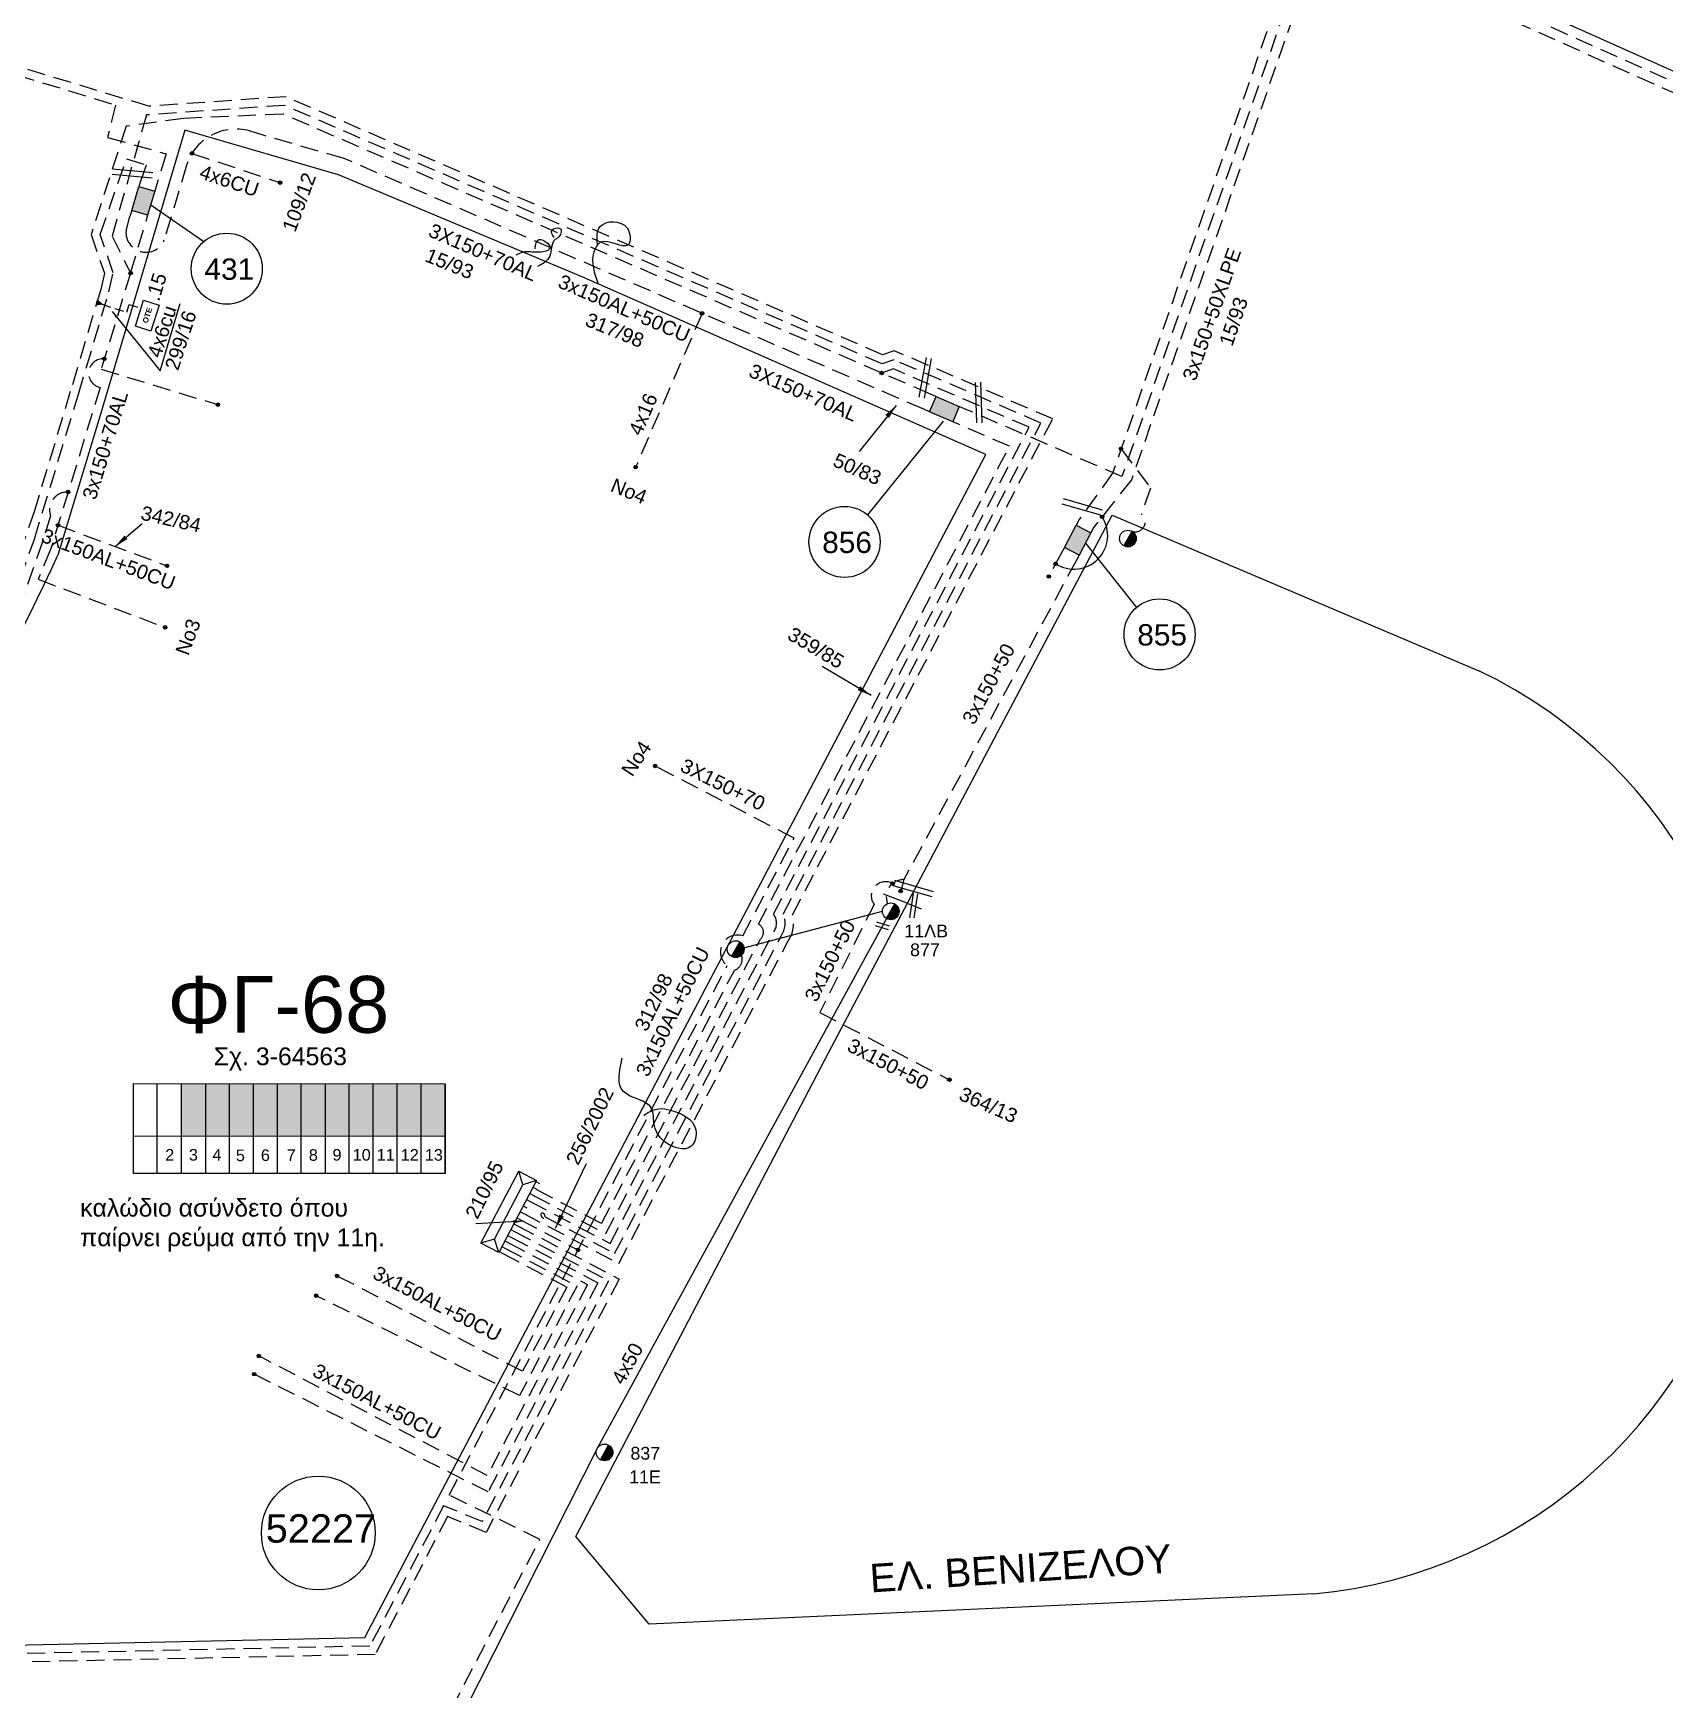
# Model space of a CAD drawing. Header units: millimetres. Extents: x -2591 to -1162, y 241 to 765.
# Drawn here: x -1579.4 to -1464.6, y 496 to 612.6 of the extents above; entities that cross this region are included whole.
import ezdxf
from ezdxf.enums import TextEntityAlignment as Align
from ezdxf.lldxf.tags import DXFTag

# ---------------------------------------------------------------- set-up
doc = ezdxf.new("R2010")
doc.units = ezdxf.units.MM
doc.linetypes.add('DASHED', pattern=[19.05, 12.7, -6.35])
for name, color, linetype in [('3x150+50', 7, 'Continuous'), ('3x150+50 XLPE', 7, 'SYN_LINE'), ('3x150+70', 7, 'Continuous'), ('3X150+70AL', 7, 'Continuous'), ('3x150AL+50CU', 7, 'Continuous'), ('4x16', 7, 'Continuous'), ('4x50', 7, 'Continuous'), ('4x6CU', 7, 'Continuous'), ('Link Box 4 Διευθύνσεων', 7, 'Continuous'), ('Pillar OTE', 7, 'Continuous'), ('TEXT ΚΑΛΩΔΙΩΝ', 7, 'Continuous'), ('Άγνωστα', 7, 'Continuous'), ('ΑΓΝΩΣΤΟ ΕΝΑΕΡΙΟ ΚΑΛΩΔΙΟ', 7, 'Continuous'), ('ΑΓΝΩΣΤΟ ΥΠΟΓΕΙΟ ΚΑΛΩΔΙΟ', 7, 'DASHED'), ('Επιγραφές - Σχήματα', 7, 'Continuous'), ('Καλώδια ΧΤ   3x150+70AL', 7, 'DASHED'), ('Καλώδια ΧΤ   3x150AL+50CU', 7, 'DASHED'), ('Μηχανική τομή', 7, 'Continuous'), ('Στύλος ΦΜ', 7, 'Continuous'), ('Στύλος ΦΜ @ 1', 7, 'Continuous'), ('Συνδέσεις', 7, 'Continuous'), ('Συνεστραμμένα ΧΤ   3x70+54.6+25 AL', 7, 'SYN_LINE'), ('Τομή', 7, 'Continuous'), ('ΥΠΟΒΑΘΡΟ ΔΕΗ', 7, 'Continuous'), ('Υποσταθμός πόλεως', 7, 'Continuous'), ('Υπόβαθρο ΔΕΗ', 7, 'Continuous'), ('Υπόγεια Καλώδια Δικτύου ΧΤ   .15', 7, 'DASHED'), ('Υπόγεια καλώδια Παροχών ΧΤ   4x6', 7, 'DASHED'), ('ΦΥΣΙΚΟ ΑΕΡΙΟ', 7, 'NATURAL_GAS_SUPPLY')]:
    doc.layers.add(name, color=color, linetype=linetype)
doc.styles.add('arial', font='arial.ttf')
doc.styles.get("Standard").update_dxf_attribs({"font": 'arial.ttf'})
tags = doc.linetypes.add('NATURAL_GAS_SUPPLY', pattern='A,12.7,-5.08,["ΦΑ",Standard,S=2.54,R=0,X=-2.54,Y=-1.27],-5.08', length=22.86).pattern_tags.tags
tags[6] = DXFTag(74, 10)
doc.linetypes.add('SYN_LINE', pattern='A,0.5,-0.0001,["/\\/\\/\\/",Standard,S=0.1,R=0,X=0,Y=-0.05],-0.25', length=0.7501)
doc.dimstyles.new('ISO-25', dxfattribs={"dimtxt": 2.5, "dimasz": 2.5, "dimexe": 1.25, "dimexo": 0.625, "dimtad": 1, "dimtxsty": 'Standard', "dimcen": 2.5, "dimadec": 0, "dimazin": 0, "dimtfac": 1, "dimtmove": 0, "dimatfit": 3, "dimfxl": 1, "dimarcsym": 0})

# ---------------------------------------------------------------- blocks, each defined once
blk = doc.blocks.new('ΥΠΑΡΧΩΝ ΤΣΙΜΕΝΤΕΝΙΟΣ ΣΤΥΛΟΣ')
at = {"layer": 'Στύλος ΦΜ'}
blk.add_hatch(color=256, dxfattribs=at).paths.add_polyline_path([(-1.29, -2.28, 0.574793), (2.62, 0, 0.268822), (1.3, 2.27)])
blk.add_line((-1.29, -2.28), (1.3, 2.27), dxfattribs=at)
blk.add_circle((0, 0), 2.62, dxfattribs=at)
at = {"layer": 'Στύλος ΦΜ', "flags": 4}
for tag, p in [('ΑΡΙΘΜΟΣ', (-4.68, 8.05)), ('ΤΥΠΟΣ', (-4.91, 3.03))]:
    blk.add_attdef(tag, p, '', height=4, dxfattribs=at)
blk = doc.blocks.new('ΥΠΟΣΤΑΘΜΟΣ ΠΟΛΕΩΣ 13 ΑΝΑΧΩΡΗΣΕΩΝ')
at = {"layer": 'Υποσταθμός πόλεως', "ltscale": 40}
for p, q in [((-11.12, -2.82), (-11.12, -4)), ((-9.53, -2.82), (-9.53, -4)), ((-7.77, -2.82), (-7.77, -4)), ((-5.99, -2.82), (-5.99, -4)), ((-4.14, -2.82), (-4.14, -4)), ((-2.3, -2.82), (-2.3, -4)), ((-0.43, -2.82), (-0.43, -4)), ((1.54, -2.82), (1.54, -4)), ((3.43, -2.82), (3.43, -4)), ((5.39, -2.82), (5.39, -4)), ((7.32, -2.82), (7.32, -4)), ((9.32, -2.82), (9.32, -4)), ((11.11, -2.82), (11.11, -4))]:
    blk.add_line(p, q, dxfattribs=at)
blk.add_lwpolyline([(-11.43, 2.82), (11.43, 2.82), (11.43, -2.82), (-11.43, -2.82)], close=True, dxfattribs=at)
for points in [[(-8.62, 0), (-11.43, 2.82)], [(-11.43, -2.82), (-8.62, 0)], [(-8.62, 0), (8.62, 0)], [(8.62, 0), (11.43, 2.82)], [(11.43, -2.82), (8.62, 0)]]:
    blk.add_lwpolyline(points, dxfattribs=at)
at = {"layer": 'Υποσταθμός πόλεως', "linetype": 'SYN_LINE', "ltscale": 40, "flags": 1}
for tag, p in [('ΜΕΤΑΣΧΗΜΑΤΙΣΜΟΣ', (12.22, 1.68)), ('ΙΣΧΥΣ', (12.2, -1.11)), ('ΑΡΙΘΜΟΣ', (12.32, -3.83))]:
    blk.add_attdef(tag, p, '', height=1.8, dxfattribs=at)
blk = doc.blocks.new('ΜΗΧΑΝΙΚΗ ΤΟΜΗ')
at = {"layer": 'Μηχανική τομή', "ltscale": 40}
for p, q in [((0, 0.76), (-3.79, 0.76)), ((0, -0.34), (-3.79, -0.34))]:
    blk.add_line(p, q, dxfattribs=at)
blk = doc.blocks.new('LINK BOX 4 ΑΝΑΧΩΡΗΣΕΩΝ')
at = {"layer": 'Link Box 4 Διευθύνσεων', "ltscale": 40}
blk.add_hatch(color=256, dxfattribs=at).paths.add_polyline_path([(-3.54, 0), (-3.54, -4.67), (3.54, -4.67), (3.54, 0)])
for p, q in [((-3.54, 0), (-5.33, 0)), ((5.33, 0), (3.54, 0)), ((-3.54, -4.67), (-5.33, -4.67)), ((5.33, -4.67), (3.54, -4.67))]:
    blk.add_line(p, q, dxfattribs=at)
blk.add_lwpolyline([(-3.54, -4.67), (-3.54, 0), (3.54, 0), (3.54, -4.67)], close=True, dxfattribs=at)
blk = doc.blocks.new('ΤΟΜΗ')
at = {"layer": 'Τομή', "ltscale": 40}
for p, q in [((-0.03, -1.92), (-11.4, -1.92)), ((-0.03, -3.42), (-11.4, -3.42))]:
    blk.add_line(p, q, dxfattribs=at)
blk = doc.blocks.new('_ΣΥΝΔΕΣΗ')
at = {"layer": 'Συνδέσεις', "linetype": 'SYN_LINE', "ltscale": 40}
blk.add_hatch(color=256, dxfattribs=at).paths.add_polyline_path([(0.5, -0.01, 1), (-0.5, -0.01, 1)])
at = {"layer": 'Συνδέσεις'}
blk.add_circle((0, -0.01), 0.5, dxfattribs=at)
blk = doc.blocks.new('τομή_')
at = {"layer": 'Επιγραφές - Σχήματα'}
for p, q in [((-1.29, -0.22), (0.13, 0.75)), ((-1.08, -0.46), (0.34, 0.51)), ((-0.66, 0.62), (-0.29, -0.37))]:
    blk.add_line(p, q, dxfattribs=at)
blk = doc.blocks.new('PILLAR ΟΤΕ')
at = {"layer": 'Pillar OTE', "ltscale": 40}
blk.add_lwpolyline([(-3.31, 2.02), (3.39, 2.02), (3.39, -1.99), (-3.31, -1.99)], close=True, dxfattribs=at)
at = {"layer": 'Pillar OTE', "insert": (-1.81, 0.71), "char_height": 1.3575, "width": 109.961, "attachment_point": 1}
blk.add_mtext('{\\fArial|b1|i0|c161|p34;OTE}', dxfattribs=at)

msp = doc.modelspace()

# ---------------------------------------------------------------- hatches: boundary and pattern name
at = {"layer": 'Pillar OTE', "ltscale": 40}
h = msp.add_hatch(color=256, dxfattribs=at)
h.dxf.hatch_style = 1
h.paths.add_polyline_path([(-1574.964, 593.51), (-1574.549, 593.562), (-1574.858, 593.85)])
at = {"layer": 'Καλώδια ΧΤ   3x150AL+50CU', "linetype": 'DASHED', "lineweight": -3, "ltscale": 0.2}
h = msp.add_hatch(color=27, dxfattribs=at)
h.dxf.hatch_style = 1
h.paths.add_polyline_path([(-1568.96, 535.037), (-1567.24, 535.035), (-1567.24, 538.718), (-1568.959, 538.718)])
h = msp.add_hatch(color=133, dxfattribs=at)
h.dxf.hatch_style = 1
h.paths.add_polyline_path([(-1565.591, 538.718), (-1567.24, 538.718), (-1567.24, 535.035), (-1565.591, 535.033)])
h = msp.add_hatch(color=62, dxfattribs=at)
h.dxf.hatch_style = 1
h.paths.add_polyline_path([(-1565.591, 535.033), (-1563.898, 535.032), (-1563.898, 538.718), (-1565.591, 538.718)])
h = msp.add_hatch(color=30, dxfattribs=at)
h.dxf.hatch_style = 1
h.paths.add_polyline_path([(-1563.898, 535.032), (-1562.2, 535.03), (-1562.2, 538.718), (-1563.898, 538.718)])
h = msp.add_hatch(color=2, dxfattribs=at)
h.dxf.hatch_style = 1
h.paths.add_polyline_path([(-1560.531, 535.028), (-1560.531, 538.718), (-1562.2, 538.718), (-1562.2, 535.03)])
h = msp.add_hatch(color=1, dxfattribs=at)
h.dxf.hatch_style = 1
h.paths.add_polyline_path([(-1558.837, 538.718), (-1560.531, 538.718), (-1560.531, 535.028), (-1558.837, 535.027)])
h = msp.add_hatch(color=85, dxfattribs=at)
h.dxf.hatch_style = 1
h.paths.add_polyline_path([(-1557.168, 538.716), (-1558.862, 538.716), (-1558.863, 535.027), (-1557.169, 535.025)])
h = msp.add_hatch(color=173, dxfattribs=at)
h.dxf.hatch_style = 1
h.paths.add_polyline_path([(-1555.483, 538.714), (-1557.177, 538.715), (-1557.177, 535.025), (-1555.483, 535.023)])
h = msp.add_hatch(color=5, dxfattribs=at)
h.dxf.hatch_style = 1
h.paths.add_polyline_path([(-1553.788, 538.713), (-1555.483, 538.713), (-1555.483, 535.023), (-1553.789, 535.022)])
h = msp.add_hatch(color=151, dxfattribs=at)
h.dxf.hatch_style = 1
h.paths.add_polyline_path([(-1552.094, 538.711), (-1553.788, 538.711), (-1553.789, 535.022), (-1552.094, 535.02)])
h = msp.add_hatch(color=6, dxfattribs=at)
h.dxf.hatch_style = 1
h.paths.add_polyline_path([(-1550.4, 538.71), (-1552.094, 538.71), (-1552.094, 535.02), (-1550.4, 535.019)])

# ---------------------------------------------------------------- linework, layer by layer
at = {"layer": '3x150+50', "color": 30, "linetype": 'DASHED', "lineweight": -3, "ltscale": 0.1}
msp.add_lwpolyline([(-1507.051, 576.061), (-1507.945, 574.406)], dxfattribs=at)
for points in [[(-1506.019, 575.516), (-1518.138, 553.071, 0.5405995), (-1519.282, 551.387, -11.4141488)], [(-1518.932, 552.793, 0.8108902), (-1520.236, 551.324), (-1524.058, 543.713), (-1514.935, 538.988)]]:
    msp.add_lwpolyline(points, format="xyb", dxfattribs=at)
at = {"layer": '3x150+50 XLPE', "color": 30, "linetype": 'DASHED', "lineweight": -3, "ltscale": 0.1}
msp.add_lwpolyline([(-1486.426, 642.771), (-1478.655, 639.876), (-1486.952, 617.602), (-1490.107, 615.666), (-1502.135, 581.209), (-1504.776, 577.873)], dxfattribs=at)
at = {"layer": '3x150+70', "color": 1, "linetype": 'DASHED', "lineweight": -3, "ltscale": 0.1}
msp.add_lwpolyline([(-1525.863, 555.986), (-1535.639, 561.069)], dxfattribs=at)
at = {"layer": '3X150+70AL', "color": 5, "linetype": 'DASHED', "lineweight": -3, "ltscale": 0.1}
msp.add_lwpolyline([(-1516.742, 586.177), (-1557.503, 603.815), (-1563.807, 605.642, 0.4324696), (-1568.602, 603.36), (-1570.169, 598.093, -0.8560046), (-1572.86, 598.742), (-1572.585, 599.732)], format="xyb", dxfattribs=at)
at = {"layer": '3x150AL+50CU', "color": 85, "linetype": 'DASHED', "lineweight": -3, "ltscale": 0.1}
msp.add_lwpolyline([(-1545.319, 528.712), (-1538.168, 524.959), (-1547.529, 507.123), (-1550.24, 508.243), (-1555.334, 498.537), (-1614.322, 497.26, -0.8740961), (-1623.223, 521.375), (-1619.736, 524.105), (-1606.722, 536.627, -0.4128154), (-1604.214, 539.4), (-1599.192, 545.251), (-1599.555, 546.536), (-1597.279, 549.403, -0.6116479), (-1591.92, 553.817)], format="xyb", dxfattribs=at)
at = {"layer": '3x150AL+50CU', "color": 2, "linetype": 'DASHED', "lineweight": -3, "ltscale": 0.1}
msp.add_lwpolyline([(-1545.533, 528.303), (-1538.914, 524.829), (-1547.806, 507.886), (-1550.517, 509.006), (-1555.7, 499.129), (-1614.335, 497.859, -0.8620025), (-1622.726, 520.507), (-1618.161, 524.33), (-1605.885, 536.283, -0.4688556), (-1604.063, 538.66), (-1599.961, 543.006)], format="xyb", dxfattribs=at)
at = {"layer": '3x150AL+50CU', "color": 62, "linetype": 'DASHED', "lineweight": -3, "ltscale": 0.1}
msp.add_lwpolyline([(-1545.748, 527.895), (-1539.66, 524.7), (-1547.386, 509.976), (-1563.85, 518.261)], dxfattribs=at)
at = {"layer": '3x150AL+50CU', "color": 30, "linetype": 'DASHED', "lineweight": -3, "ltscale": 0.1}
msp.add_lwpolyline([(-1545.955, 527.501), (-1540.398, 524.584), (-1547.453, 511.141), (-1563.517, 519.547)], dxfattribs=at)
at = {"layer": '3x150AL+50CU', "color": 133, "linetype": 'DASHED', "lineweight": -3, "ltscale": 0.1}
msp.add_lwpolyline([(-1546.16, 527.109), (-1541.135, 524.472), (-1545.181, 516.761), (-1559.488, 523.788)], dxfattribs=at)
at = {"layer": '3x150AL+50CU', "color": 27, "linetype": 'DASHED', "lineweight": -3, "ltscale": 0.1}
msp.add_lwpolyline([(-1546.344, 526.758), (-1541.85, 524.399), (-1544.964, 518.465), (-1558.019, 525.18)], dxfattribs=at)
at = {"layer": '4x16', "color": 5, "linetype": 'DASHED', "lineweight": -3, "ltscale": 0.1}
msp.add_lwpolyline([(-1532.336, 592.925), (-1537.011, 582.099)], dxfattribs=at)
at = {"layer": '4x50', "color": 151, "linetype": 'Continuous', "lineweight": -3, "ltscale": 0.1}
msp.add_lwpolyline([(-1519.354, 550.328), (-1539.701, 513.072), (-1554.225, 484.329)], dxfattribs=at)
at = {"layer": '4x6CU', "color": 5, "linetype": 'DASHED', "lineweight": -3, "ltscale": 0.1}
msp.add_lwpolyline([(-1568.22, 604.182), (-1562.023, 602.122)], dxfattribs=at)
at = {"layer": 'Pillar OTE', "ltscale": 40}
msp.add_lwpolyline([(-1574.858, 593.85), (-1574.549, 593.562), (-1574.964, 593.51), (-1574.858, 593.85)], dxfattribs=at)
at = {"layer": 'Pillar OTE', "lineweight": -3, "ltscale": 40}
for points in [[(-1572.344, 532.398), (-1572.343, 538.719), (-1550.4, 538.709), (-1550.4, 532.377), (-1572.344, 532.399)], [(-1570.68, 532.397), (-1570.679, 538.718)], [(-1568.96, 532.396), (-1568.959, 538.718)], [(-1567.24, 532.394), (-1567.24, 538.718)], [(-1565.591, 532.392), (-1565.591, 538.718)], [(-1563.898, 532.39), (-1563.898, 538.718)], [(-1562.2, 532.389), (-1562.2, 538.718)], [(-1560.531, 532.387), (-1560.531, 538.718)], [(-1558.837, 532.385), (-1558.837, 538.718)], [(-1557.169, 532.384), (-1557.168, 538.714)], [(-1555.483, 532.382), (-1555.483, 538.714)], [(-1553.789, 532.38), (-1553.788, 538.713)], [(-1552.095, 532.379), (-1552.094, 538.711)], [(-1550.4, 532.377), (-1550.4, 538.709)], [(-1572.344, 535.04), (-1550.4, 535.019)]]:
    msp.add_lwpolyline(points, dxfattribs=at)
at = {"layer": 'ΑΓΝΩΣΤΟ ΕΝΑΕΡΙΟ ΚΑΛΩΔΙΟ', "color": 30, "linetype": 'Continuous', "lineweight": -3, "ltscale": 0.1}
msp.add_lwpolyline([(-1518.138, 553.071), (-1518.363, 552.265)], dxfattribs=at)
at = {"layer": 'ΑΓΝΩΣΤΟ ΥΠΟΓΕΙΟ ΚΑΛΩΔΙΟ', "color": 151, "lineweight": -3, "ltscale": 0.1}
msp.add_lwpolyline([(-1486.649, 642.197), (-1479.526, 639.543), (-1487.524, 618.073), (-1490.686, 616.133), (-1502.796, 581.44), (-1513.833, 586.19)], dxfattribs=at)
at = {"layer": 'ΑΓΝΩΣΤΟ ΥΠΟΓΕΙΟ ΚΑΛΩΔΙΟ', "color": 27, "lineweight": -3, "ltscale": 0.1}
msp.add_lwpolyline([(-1487.317, 640.479), (-1482.137, 638.549), (-1489.154, 619.711), (-1453.841, 603.911), (-1452.359, 602.891), (-1426.933, 591.515, 0.1968983), (-1405.687, 595.609, -0.976434), (-1405.343, 595.306), (-1406.325, 594.702)], format="xyb", dxfattribs=at)
at = {"layer": 'ΑΓΝΩΣΤΟ ΥΠΟΓΕΙΟ ΚΑΛΩΔΙΟ', "color": 62, "lineweight": -3, "ltscale": 0.1}
msp.add_lwpolyline([(-1487.095, 641.048), (-1481.268, 638.877), (-1488.269, 620.082), (-1453.23, 604.405, 0.4351429), (-1451.446, 603.607)], format="xyb", dxfattribs=at)
at = {"layer": 'ΑΓΝΩΣΤΟ ΥΠΟΓΕΙΟ ΚΑΛΩΔΙΟ', "color": 6, "lineweight": -3, "ltscale": 0.1}
for points in [[(-1487.542, 639.899), (-1483.01, 638.211), (-1489.325, 621.257, -0.229633), (-1491.347, 616.363), (-1503.457, 581.671), (-1505.808, 578.417)], [(-1502.857, 583.389), (-1500.783, 580.612), (-1501.44, 578.815, -0.8492479), (-1502.086, 577.584, 0.357313)]]:
    msp.add_lwpolyline(points, format="xyb", dxfattribs=at)
at = {"layer": 'Καλώδια ΧΤ   3x150+70AL', "color": 5, "linetype": 'DASHED', "lineweight": -3, "ltscale": 0.1}
for points in [[(-1574.386, 589.729, 0.9331462), (-1574.683, 587.706), (-1578.163, 576.303), (-1579.043, 574.207)], [(-1576.929, 580.348, 0.5367752), (-1578.163, 578.67), (-1578.739, 576.844), (-1580.433, 572.063), (-1583.312, 566.579), (-1586.464, 560.614), (-1592.864, 551.409, 0.4590734), (-1593.979, 550.25)]]:
    msp.add_lwpolyline(points, format="xyb", dxfattribs=at)
msp.add_lwpolyline([(-1579.043, 574.207), (-1570.109, 570.826)], dxfattribs=at)
at = {"layer": 'Καλώδια ΧΤ   3x150AL+50CU', "color": 173, "linetype": 'DASHED', "lineweight": -3, "ltscale": 0.1}
msp.add_lwpolyline([(-1544.873, 529.561), (-1538.185, 526.051), (-1526.278, 548.757, 0.2226656), (-1525.978, 550.603), (-1507.666, 585.496), (-1518.815, 590.294), (-1519.644, 590.012), (-1561.606, 608.169), (-1571.258, 607.502), (-1587.134, 612.33)], format="xyb", dxfattribs=at)
at = {"layer": 'Καλώδια ΧΤ   3x150AL+50CU', "color": 5, "linetype": 'DASHED', "lineweight": -3, "ltscale": 0.1}
for points in [[(-1587.853, 611.937), (-1573.592, 607.585), (-1574.152, 605.309), (-1570.035, 604.153), (-1570.707, 601.954)], [(-1577.643, 578.007), (-1569.974, 575.153)]]:
    msp.add_lwpolyline(points, dxfattribs=at)
for points in [[(-1543.373, 529.329), (-1538.487, 526.765), (-1526.773, 549.096, 0.2596272), (-1526.631, 550.649), (-1508.499, 585.201), (-1518.841, 589.652), (-1519.67, 589.37), (-1561.71, 607.56), (-1571.427, 606.889), (-1573.842, 598.366), (-1572.539, 595.762)], [(-1544.206, 530.833), (-1539.111, 528.16), (-1528.235, 548.884, 0.5225357), (-1528.363, 549.932), (-1510.711, 583.568), (-1510.711, 583.568), (-1514.297, 585.119)]]:
    msp.add_lwpolyline(points, format="xyb", dxfattribs=at)
at = {"layer": 'Καλώδια ΧΤ   3x150AL+50CU', "color": 6, "linetype": 'DASHED', "lineweight": -3, "ltscale": 0.1}
for points in [[(-1516.278, 587.248), (-1561.814, 606.951), (-1561.814, 606.951), (-1568.822, 606.639), (-1572.854, 606.091), (-1575.32, 598.473), (-1574.379, 595.742), (-1574.641, 594.593), (-1576.78, 587.413), (-1579.31, 579.023), (-1579.31, 579.023), (-1581.479, 572.666), (-1584.374, 567.138), (-1587.491, 561.24), (-1593.501, 552.595, 0.7656137), (-1596.174, 548.824), (-1598.638, 545.591)], [(-1544.425, 530.415), (-1538.799, 527.462), (-1527.269, 549.434, 0.3314924), (-1527.317, 550.632), (-1509.331, 584.906), (-1518.866, 589.01), (-1519.706, 588.724)]]:
    msp.add_lwpolyline(points, format="xyb", dxfattribs=at)
at = {"layer": 'Καλώδια ΧΤ   3x150AL+50CU', "color": 85, "linetype": 'DASHED', "lineweight": -3, "ltscale": 0.1}
msp.add_lwpolyline([(-1596.837, 530.383), (-1604.389, 536.951), (-1598.906, 543.148), (-1595.125, 548.137, -0.5928347), (-1593.356, 551.751), (-1586.977, 560.927), (-1583.843, 566.859), (-1580.927, 572.426), (-1579.308, 577.034), (-1579.308, 577.034), (-1576.206, 587.241), (-1574.061, 594.44), (-1573.755, 595.775), (-1574.685, 598.472), (-1572.824, 603.8), (-1571.449, 603.365), (-1571.826, 602.286)], format="xyb", dxfattribs=at)
at = {"layer": 'Καλώδια ΧΤ   3x150AL+50CU', "color": 1, "linetype": 'DASHED', "lineweight": -3, "ltscale": 0.1}
msp.add_lwpolyline([(-1550.627, 484.772), (-1553.303, 484.746, -0.6082495), (-1554.341, 486.282), (-1543.744, 506.639), (-1550.124, 509.755), (-1530.569, 547.018, -0.844289), (-1529.47, 549.113), (-1525.863, 555.986)], format="xyb", dxfattribs=at)
at = {"layer": 'Καλώδια ΧΤ   3x150AL+50CU', "color": 151, "linetype": 'DASHED', "lineweight": -3, "ltscale": 0.1}
msp.add_lwpolyline([(-1543.978, 531.266), (-1539.415, 528.871), (-1530.066, 546.686, 0.4151444), (-1529.566, 547.75)], format="xyb", dxfattribs=at)
at = {"layer": 'Καλώδια ΧΤ   3x150AL+50CU', "color": 1, "linetype": 'DASHED', "lineweight": -3, "ltscale": 0.1}
msp.add_lwpolyline([(-1545.102, 529.125), (-1541.07, 527.009)], dxfattribs=at)
at = {"layer": 'Καλώδια ΧΤ   3x150AL+50CU', "color": 5, "linetype": 'DASHED', "lineweight": -3, "ltscale": 0.1}
msp.add_open_spline([(-1543.373, 529.329), (-1543.4, 529.605), (-1543.675, 529.622), (-1543.698, 529.427), (-1543.566, 529.256), (-1543.474, 529.244)], degree=3, dxfattribs=at)
at = {"layer": 'Συνεστραμμένα ΧΤ   3x70+54.6+25 AL', "color": 151, "linetype": 'SYN_LINE', "lineweight": -3, "ltscale": 10}
msp.add_lwpolyline([(-1529.391, 548.274), (-1519.652, 550.842)], dxfattribs=at)
at = {"layer": 'ΥΠΟΒΑΘΡΟ ΔΕΗ', "lineweight": -3}
for points in [[(-1457.719, 679.493), (-1481.3, 617.731), (-1425.964, 592.972)], [(-1614.348, 498.459), (-1556.067, 499.722), (-1512.375, 582.98), (-1540.72, 595.464), (-1557.91, 602.683), (-1568.715, 605.816), (-1574.702, 585.664), (-1577.659, 575.91)], [(-1570.451, 588.89), (-1569.046, 593.62)], [(-1489.292, 502.797), (-1536.061, 500.669), (-1541.222, 506.839), (-1523.451, 540.877), (-1503.487, 578.731), (-1477.682, 567.775)], [(-1517.916, 551.418), (-1519.569, 552.04)]]:
    msp.add_lwpolyline(points, dxfattribs=at)
at = {"layer": 'ΥΠΟΒΑΘΡΟ ΔΕΗ', "lineweight": -3, "ltscale": 0.1}
msp.add_arc((-1506.169, 577.294), 2.369, 237.0306, 33.61437, dxfattribs=at)
at = {"layer": 'ΥΠΟΒΑΘΡΟ ΔΕΗ', "lineweight": -3}
for centre, radius, start, end in [((-1713.576, 637.78), 149.337, 307.7115, 335.52502), ((-1492.51, 536.898), 34.253, 275.39102, 64.34818)]:
    msp.add_arc(centre, radius, start, end, dxfattribs=at)
for points in [[(-1539.698, 597.768), (-1539.504, 599.039), (-1537.613, 598.933), (-1537.532, 597.752), (-1539.454, 597.93), (-1539.945, 597.238), (-1539.64, 594.988)], [(-1544.082, 597.469), (-1543.817, 598.122), (-1543.028, 597.551), (-1543.817, 597.222), (-1544.925, 597.23), (-1545.442, 597.01)], [(-1542.739, 598.264), (-1542.902, 598.768), (-1542.297, 598.882), (-1542.474, 598.246), (-1542.686, 598.105), (-1543.057, 596.957), (-1543.905, 596.216)], [(-1536.435, 536.496), (-1535.379, 536.948), (-1534.55, 536.85), (-1532.778, 535.46), (-1533.098, 534.311), (-1535.019, 534.665), (-1535.719, 535.913), (-1535.863, 536.932), (-1537.868, 538.154), (-1537.964, 540.498)]]:
    msp.add_spline(points, degree=3, dxfattribs=at)
at = {"layer": 'Υπόβαθρο ΔΕΗ', "lineweight": -3}
for points in [[(-1571.123, 600.554), (-1567.388, 597.973)], [(-1515.381, 585.327), (-1520.702, 578.745)], [(-1505.367, 576.753), (-1501.781, 572.224)]]:
    msp.add_lwpolyline(points, dxfattribs=at)
for centre in [(-1565.772, 596.065), (-1522.316, 576.837), (-1500.152, 570.328)]:
    msp.add_circle(centre, 2.5, dxfattribs=at)
at = {"layer": 'Υπόβαθρο ΔΕΗ', "lineweight": -3, "ltscale": 0.1}
msp.add_circle((-1559.334, 507.086), 4, dxfattribs=at)
at = {"layer": 'Υπόγεια Καλώδια Δικτύου ΧΤ   .15', "color": 5, "linetype": 'DASHED', "lineweight": -3, "ltscale": 0.1}
for points in [[(-1572.539, 595.762), (-1571.466, 599.4)], [(-1572.539, 595.762), (-1574.612, 588.992), (-1566.401, 586.501)]]:
    msp.add_lwpolyline(points, dxfattribs=at)
at = {"layer": 'Υπόγεια καλώδια Παροχών ΧΤ   4x6', "color": 6, "linetype": 'DASHED', "ltscale": 0.05}
msp.add_lwpolyline([(-1574.549, 593.562), (-1574.549, 593.562), (-1572.808, 593.006), (-1572.634, 593.552), (-1571.854, 593.303)], dxfattribs=at)

# ---------------------------------------------------------------- block references
at = {"layer": 'Link Box 4 Διευθύνσεων', "lineweight": -3}
for p, xscale, yscale, zscale, rotation in [((-1572.205, 601.009), 0.2499999999999997, 0.2499999999999997, 0.2499999999999997, 73.45285643760931), ((-1515.056, 586.719), 0.2499999999999996, 0.2499999999999996, 0.2499999999999996, 336.6021078755791), ((-1506.43, 577.239), 0.2499999999999996, 0.2499999999999996, 0.2499999999999996, 62.19367138701966)]:
    msp.add_blockref('LINK BOX 4 ΑΝΑΧΩΡΗΣΕΩΝ', p, dxfattribs=dict(at, xscale=xscale, yscale=yscale, zscale=zscale, rotation=rotation))
at = {"layer": 'Pillar OTE', "xscale": 0.2860517234370465, "yscale": 0.2860517234370465, "zscale": 0.2860517234370465, "rotation": 72.28618521701384}
msp.add_blockref('PILLAR ΟΤΕ', (-1571.364, 592.742), dxfattribs=at)
at = {"layer": 'Επιγραφές - Σχήματα', "rotation": 46.97950465974979}
msp.add_blockref('τομή_', (-1517.008, 551.476), dxfattribs=at)
at = {"layer": 'Μηχανική τομή', "lineweight": -3, "xscale": 0.2499999999999677, "yscale": 0.2499999999999677, "zscale": 0.2499999999999677, "rotation": 163.0441804837967}
msp.add_blockref('ΜΗΧΑΝΙΚΗ ΤΟΜΗ', (-1520.095, 550.019), dxfattribs=at)
at = {"layer": 'Στύλος ΦΜ @ 1', "lineweight": -3, "ltscale": 40}
for p, xscale, yscale, zscale in [((-1502.378, 577.073), 0.225, 0.225, 0.225), ((-1529.971, 548.176), 0.2249999999999943, 0.2249999999999943, 0.2249999999999943)]:
    msp.add_blockref('ΥΠΑΡΧΩΝ ΤΣΙΜΕΝΤΕΝΙΟΣ ΣΤΥΛΟΣ', p, dxfattribs=dict(at, xscale=xscale, yscale=yscale, zscale=zscale))
ref = msp.add_blockref('ΥΠΑΡΧΩΝ ΤΣΙΜΕΝΤΕΝΙΟΣ ΣΤΥΛΟΣ', (-1519.063, 550.84), dxfattribs=dict(at, xscale=0.2249999999999943, yscale=0.2249999999999943, zscale=0.2249999999999943))
ref.add_attrib('ΤΥΠΟΣ', '11ΛΒ', dxfattribs={"layer": 'Στύλος ΦΜ', "height": 0.9, "flags": 4}).set_placement((-1518.11, 548.734), align=Align.BOTTOM_LEFT)
ref.add_attrib('ΑΡΙΘΜΟΣ', '877', (-1517.706, 547.683), dxfattribs={"layer": 'Στύλος ΦΜ', "height": 0.9, "flags": 4})
ref = msp.add_blockref('ΥΠΑΡΧΩΝ ΤΣΙΜΕΝΤΕΝΙΟΣ ΣΤΥΛΟΣ', (-1539.202, 512.759), dxfattribs=dict(at, xscale=0.2249999999999943, yscale=0.2249999999999943, zscale=0.2249999999999943))
ref.add_attrib('ΤΥΠΟΣ', '11E', dxfattribs={"layer": 'Στύλος ΦΜ', "height": 0.9, "flags": 4}).set_placement((-1537.469, 510.317), align=Align.BOTTOM_LEFT)
ref.add_attrib('ΑΡΙΘΜΟΣ', '837', (-1537.379, 512.247), dxfattribs={"layer": 'Στύλος ΦΜ', "height": 0.9, "flags": 4})
at = {"layer": 'Συνδέσεις', "lineweight": -3, "xscale": 0.25, "yscale": 0.25, "zscale": 0.25}
for p in [(-1568.219, 604.185), (-1562.022, 602.125), (-1572.538, 595.764), (-1532.336, 592.928), (-1574.385, 589.732), (-1519.705, 588.726), (-1566.4, 586.504), (-1502.867, 583.388), (-1537.01, 582.102), (-1576.928, 580.35), (-1504.196, 578.608), (-1577.642, 578.01), (-1569.973, 575.156), (-1507.458, 575.309), (-1507.944, 574.409), (-1570.109, 570.829), (-1535.638, 561.072), (-1518.932, 552.796), (-1518.362, 552.268), (-1514.935, 538.99), (-1541.069, 527.012), (-1558.019, 525.183), (-1559.487, 523.791), (-1563.516, 519.55), (-1563.849, 518.264)]:
    msp.add_blockref('_ΣΥΝΔΕΣΗ', p, dxfattribs=at)
at = {"layer": 'Τομή', "lineweight": -3}
for p, xscale, yscale, zscale, rotation in [((-1573.894, 602.239), 0.2499999999999998, 0.2499999999999998, 0.2499999999999998, 174.7971416016148), ((-1517.05, 589.908), 0.2499999999999998, 0.2499999999999998, 0.2499999999999998, 79.58724472223751), ((-1513.608, 588.053), 0.2499999999999998, 0.2499999999999998, 0.2499999999999998, 91.77312186872008), ((-1504.029, 579.529), 0.2499999999999997, 0.2499999999999997, 0.2499999999999997, 343.8267331863948), ((-1515.912, 552.67), 0.2499999999999997, 0.2499999999999997, 0.2499999999999997, 343.8267331863948)]:
    msp.add_blockref('ΤΟΜΗ', p, dxfattribs=dict(at, xscale=xscale, yscale=yscale, zscale=zscale, rotation=rotation))
at = {"layer": 'ΦΥΣΙΚΟ ΑΕΡΙΟ', "color": 1, "lineweight": -3, "ltscale": 0.1, "xscale": 0.25, "yscale": 0.25, "zscale": 0.25, "rotation": 62.31020862347315}
msp.add_blockref('ΥΠΟΣΤΑΘΜΟΣ ΠΟΛΕΩΣ 13 ΑΝΑΧΩΡΗΣΕΩΝ', (-1545.938, 529.685), dxfattribs=at)

# ---------------------------------------------------------------- texts
at = {"lineweight": -3, "ltscale": 30, "width": 5.62865, "attachment_point": 1}
for s, insert, char_height in [('2', (-1570.101, 534.112), 0.817), ('3', (-1568.436, 534.112), 0.817), ('4', (-1566.784, 534.112), 0.817), ('5', (-1565.133, 534.072), 0.817), ('6', (-1563.373, 534.085), 0.817), ('7', (-1561.558, 534.085), 0.817), ('8', (-1560.001, 534.099), 0.817), ('9', (-1558.336, 534.112), 0.817), ('10', (-1556.915, 534.111), 0.8172), ('11', (-1555.229, 534.109), 0.8172), ('12', (-1553.535, 534.107), 0.8172), ('13', (-1551.841, 534.106), 0.8172)]:
    msp.add_mtext(s, dxfattribs=dict(at, insert=insert, char_height=char_height))
at = {"layer": 'TEXT ΚΑΛΩΔΙΩΝ', "linetype": 'Continuous', "lineweight": -3, "ltscale": 0.1}
for s, rotation, p in [('4x6CU', 341.6135, (-1565.593, 602.255)), ('3X150+70AL', 336.60211, (-1547.744, 597.223)), ('3x150+50XLPE', 70.6119, (-1496.481, 592.866)), ('.15', 72.97837, (-1570.734, 594.797)), (' 3x150AL+50CU', 336.60211, (-1537.993, 593.356)), ('3X150+70AL', 336.60211, (-1525.204, 587.35)), (' 3x150+70AL', 73.02939, (-1574.383, 583.463)), ('4x16', 66.64638, (-1536.49, 585.827)), (' 3x150AL+50CU', 339.58749, (-1574.278, 575.688)), ('3x150+50', 61.63452, (-1512.182, 566.847)), ('3X150+70', 333.45993, (-1530.869, 559.764)), ('3x150+50', 63.33586, (-1523.343, 547.365)), ('3x150AL+50CU', 63.73896, (-1534.401, 543.78)), ('3x150+50', 332.6171, (-1519.244, 540.093)), ('3x150AL+50CU', 332.78047, (-1550.962, 523.231)), ('4x50', 61.35853, (-1537.596, 519.012)), ('3x150AL+50CU', 332.37807, (-1555.205, 516.327))]:
    msp.add_text(s, height=1, rotation=rotation, dxfattribs=at).set_placement(p, align=Align.MIDDLE_CENTER)
at = {"layer": 'Άγνωστα', "color": 7, "lineweight": -3, "char_height": 1, "attachment_point": 1}
for s, gutter_width, heights, insert, rotation in [('109/12', 0, [0.73], (-1561.898, 598.926), 69.52832), ('15/93', 0, [0.73], (-1551.531, 597.545), 337.84199), ('15/93', 0, [0.73], (-1495.993, 590.867), 71), ('4x6cu', 12.5, [0.118], (-1571.38, 590.032), 72), ('299/16', 12.5, [0.118], (-1570.151, 589.155), 72), ('317/98', 0, [0.73], (-1540.265, 593.014), 337.84199), ('50/83', 0, [0.73], (-1522.813, 583.127), 336.24225), ('No4', 0, [0.73], (-1538.48, 581.36), 337.84199), ('342/84', 0, [0.73], (-1571.669, 579.397), 347.35262), ('No3', 0, [0.73], (-1569.418, 569.128), 69.52832), ('359/85', 0, [0.73], (-1525.904, 570.906), 329.37841), ('No4', 0, [0.73], (-1538.082, 560.797), 56.73866), ('312/98', 0, [0.73], (-1537.133, 542.746), 64), ('256/2002', 0, [0.73], (-1541.956, 533.337), 64), ('364/13', 0, [0.73], (-1513.947, 538.528), 336.42499), ('210/95', 0, [0.73], (-1549.036, 529.54), 64)]:
    msp.add_mtext_dynamic_manual_height_columns(s, width=1.8, gutter_width=gutter_width, heights=heights, dxfattribs=dict(at, insert=insert, rotation=rotation))
at = {"layer": 'Άγνωστα', "color": 7, "lineweight": -3, "attachment_point": 1}
for s, insert, char_height, width in [('431', (-1567.343, 596.786), 1.5, 4.551914400963142e-14), ('856', (-1523.887, 577.558), 1.5, 4.551914400963142e-14), ('855', (-1501.722, 571.049), 1.5, 4.551914400963142e-14), ('Σχ. 3-64563', (-1566.692, 541.26), 1.25, 4.551914400963142e-14), ('{\\C1;καλώδιο ασύνδετο όπου }\\P{\\C1;παίρνει ρεύμα από την 11η.}', (-1576.089, 530.603), 1.25, 34.36671)]:
    msp.add_mtext(s, dxfattribs=dict(at, insert=insert, char_height=char_height, width=width))
at = {"layer": 'ΥΠΟΒΑΘΡΟ ΔΕΗ', "lineweight": -3, "ltscale": 40, "insert": (-1520.606, 504.893), "char_height": 2, "width": 26.31339, "attachment_point": 1, "rotation": 3.81004, "style": 'arial'}
msp.add_mtext('ΕΛ. ΒΕΝΙΖΕΛΟΥ', dxfattribs=at)
at = {"layer": 'Υπόβαθρο ΔΕΗ', "lineweight": -3, "width": 84.65733, "attachment_point": 1}
for s, insert, char_height in [('ΦΓ-68', (-1569.95, 546.289), 4), ('52227', (-1563.034, 508.403), 2)]:
    msp.add_mtext(s, dxfattribs=dict(at, insert=insert, char_height=char_height))

# ---------------------------------------------------------------- leaders
at = {"layer": 'Επιγραφές - Σχήματα', "ltscale": 40}
msp.add_leader([(-1573.83, 593.048), (-1570.451, 588.89)], dimstyle='ISO-25', override={"dimasz": 0.5, "dimtad": 0}, dxfattribs=at)
at = {"layer": 'Επιγραφές - Σχήματα', "lineweight": -3, "ltscale": 40}
for points, override in [([(-1518.689, 586.445), (-1521.287, 583.192)], {"dimasz": 1, "dimtad": 0}), ([(-1573.624, 576.512), (-1571.734, 578.137)], {"dimasz": 1, "dimtad": 0}), ([(-1520.443, 566.033), (-1523.88, 568.063)], {"dimasz": 1, "dimtad": 0}), ([(-1542.651, 528.538), (-1540.467, 533.093)], {"dimasz": 1, "dimtad": 0}), ([(-1544.921, 529.031), (-1548.246, 528.845)], {"dimasz": 0.7, "dimtad": 0})]:
    msp.add_leader(points, dimstyle='ISO-25', override=override, dxfattribs=at)

doc.saveas('drawing.dxf')
